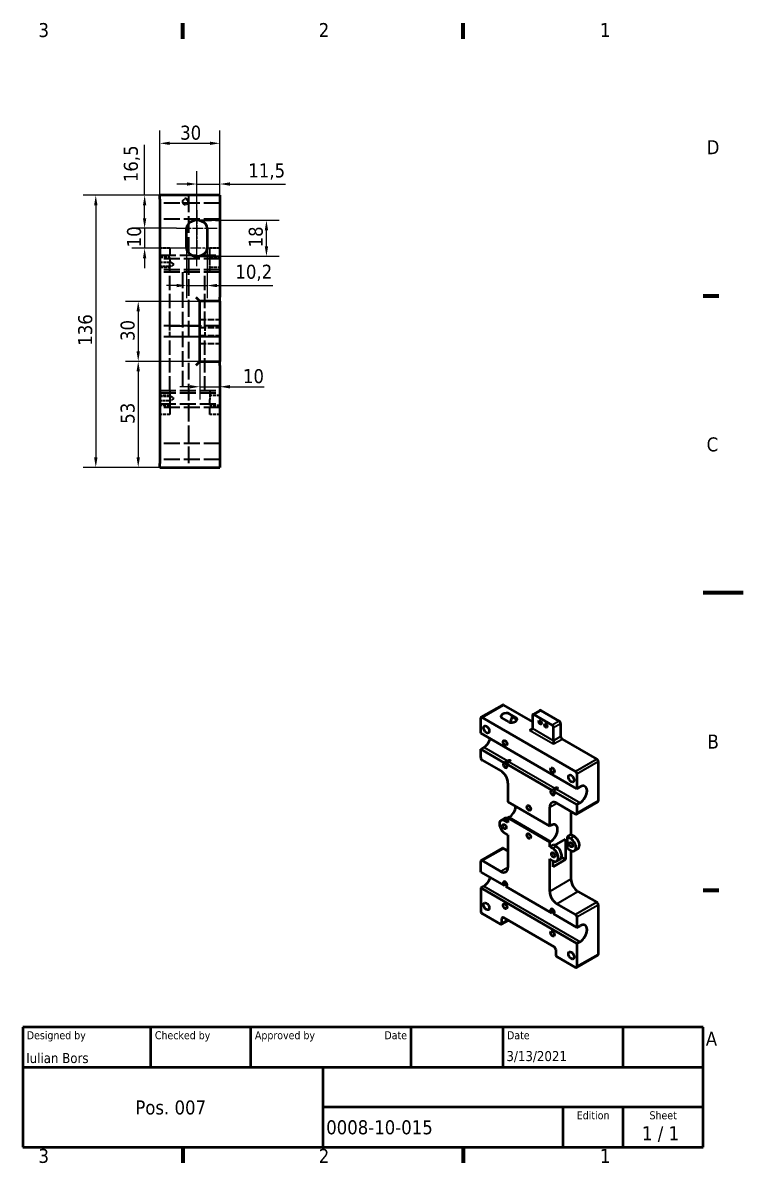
# Model space of a CAD drawing. Header units: millimetres. Extents: x 0 to 840, y 0 to 594.
# Drawn here: x 480 to 840, y 12 to 582 of the extents above; entities that cross this region are included whole.
import ezdxf
from ezdxf.enums import TextEntityAlignment as Align

# ---------------------------------------------------------------- set-up
doc = ezdxf.new("R2010")
doc.units = ezdxf.units.MM
doc.header["$LTSCALE"] = 2
doc.linetypes.add('CHAIN', pattern=[0.3543, 0.2362, -0.0295, 0.0591, -0.0295])
doc.linetypes.add('DASHED', pattern=[0.2068, 0.1655, -0.0413])
for name, color, linetype, lineweight in [('Border (ISO)', 7, 'Continuous', 70), ('Center Mark (ISO)', 7, 'Continuous', 25), ('Centerline (ISO)', 7, 'Continuous', 25), ('Dimension (ISO)', 7, 'Continuous', 25), ('Hidden (ISO)', 7, 'DASHED', 35), ('Title (ISO)', 7, 'Continuous', 50), ('Visible (ISO)', 7, 'Continuous', 50), ('Visible Narrow (ISO)', 7, 'Continuous', 35)]:
    doc.layers.add(name, color=color, linetype=linetype, lineweight=lineweight)
doc.styles.add('Note Text (ISO)', font='tahoma.ttf')
doc.styles.add('Text Style39', font='tahoma.ttf')
doc.styles.add('Text Style41', font='tahoma.ttf')
doc.dimstyles.new('Default - Method 1b (ISO)', dxfattribs={"dimscale": 2, "dimtxt": 3.5, "dimasz": 2.5, "dimexe": 3.175, "dimexo": 0, "dimgap": 0.762, "dimtad": 1, "dimtoh": 1, "dimrnd": 1e-08, "dimtxsty": 'Note Text (ISO)', "dimcen": 0.09, "dimdle": 10, "dimclrd": 256, "dimclre": 256, "dimclrt": 256, "dimazin": 2, "dimtfac": 1, "dimtmove": 0, "dimatfit": 3, "dimfxl": 0, "dimtolj": 1, "dimlwd": -1, "dimlwe": -1, "dimarcsym": 0})

# ---------------------------------------------------------------- blocks, each defined once
blk = doc.blocks.new('Borders Default Border')
at = {"layer": 'Border (ISO)'}
for p, q in [((280, 287), (280, 290.9)), ((350, 287), (350, 290.9)), ((410, 222.75), (413.9, 222.75)), ((410, 74.25), (413.9, 74.25)), ((280, 10), (280, 6.1)), ((350, 10), (350, 6.1))]:
    blk.add_line(p, q, dxfattribs=at)
at = {"layer": 'Border (ISO)', "flags": 128}
blk.add_lwpolyline([(420, 148.5), (410, 148.5)], dxfattribs=at)
at = {"layer": 'Border (ISO)', "char_height": 3.5, "attachment_point": 7, "style": 'Note Text (ISO)'}
for s, insert in [('3', (243.91, 287.33)), ('2', (313.94, 287.4)), ('1', (384.21, 287.4)), ('D', (410.87, 258.13)), ('C', (410.86, 183.81)), ('B', (411.08, 109.63)), ('A', (410.66, 35.38)), ('3', (243.91, 6.03)), ('2', (313.94, 6.1)), ('1', (384.21, 6.1))]:
    blk.add_mtext(s, dxfattribs=dict(at, insert=insert))
blk = doc.blocks.new('*D6')
at = {"layer": 'Defpoints', "color": 0}
for p in [(548.47, 495.74), (516.47, 359.74), (548.47, 359.74)]:
    blk.add_point(p, dxfattribs=at)
at = {"layer": 'Dimension (ISO)'}
for p, q in [((548.47, 495.74), (510.12, 495.74)), ((516.47, 490.74), (516.47, 364.74)), ((548.47, 359.74), (510.12, 359.74))]:
    blk.add_line(p, q, dxfattribs=at)
for points in [[(515.64, 490.74), (517.31, 490.74), (516.47, 495.74)], [(515.64, 364.74), (517.31, 364.74), (516.47, 359.74)]]:
    blk.add_solid(points, dxfattribs=at)
at = {"layer": 'Dimension (ISO)', "insert": (507.66, 420.55), "char_height": 7, "attachment_point": 1, "rotation": 90, "style": 'Note Text (ISO)'}
blk.add_mtext('\\A1;136', dxfattribs=at)
blk = doc.blocks.new('*D40')
at = {"layer": 'Defpoints', "color": 0}
for p in [(578.47, 521.72), (548.47, 493.74), (578.47, 493.74)]:
    blk.add_point(p, dxfattribs=at)
at = {"layer": 'Dimension (ISO)'}
for p, q in [((548.47, 493.74), (548.47, 528.07)), ((578.47, 493.74), (578.47, 528.07)), ((553.47, 521.72), (573.47, 521.72))]:
    blk.add_line(p, q, dxfattribs=at)
for points in [[(553.47, 522.55), (553.47, 520.88), (548.47, 521.72)], [(573.47, 522.55), (573.47, 520.88), (578.47, 521.72)]]:
    blk.add_solid(points, dxfattribs=at)
at = {"layer": 'Dimension (ISO)', "insert": (558.64, 530.53), "char_height": 7, "attachment_point": 1, "style": 'Note Text (ISO)'}
blk.add_mtext('\\A1;30', dxfattribs=at)
blk = doc.blocks.new('*D41')
at = {"layer": 'Defpoints', "color": 0}
for p in [(548.47, 495.74), (540.88, 479.24), (556.87, 479.24)]:
    blk.add_point(p, dxfattribs=at)
at = {"layer": 'Dimension (ISO)'}
for p, q in [((540.88, 495.74), (540.88, 520.91)), ((548.47, 495.74), (534.53, 495.74)), ((540.88, 484.24), (540.88, 490.74)), ((556.87, 479.24), (534.53, 479.24))]:
    blk.add_line(p, q, dxfattribs=at)
for points in [[(540.04, 490.74), (541.71, 490.74), (540.88, 495.74)], [(540.04, 484.24), (541.71, 484.24), (540.88, 479.24)]]:
    blk.add_solid(points, dxfattribs=at)
at = {"layer": 'Dimension (ISO)', "insert": (530.48, 502.27), "char_height": 7, "attachment_point": 1, "rotation": 90, "style": 'Note Text (ISO)'}
blk.add_mtext('\\A1;16,5', dxfattribs=at)
blk = doc.blocks.new('*D42')
at = {"layer": 'Defpoints', "color": 0}
for p in [(556.87, 479.24), (540.88, 469.24), (556.87, 469.24)]:
    blk.add_point(p, dxfattribs=at)
at = {"layer": 'Dimension (ISO)'}
for p, q in [((540.88, 484.24), (540.88, 489.24)), ((556.87, 479.24), (534.53, 479.24)), ((540.88, 479.24), (540.88, 469.24)), ((556.87, 469.24), (534.53, 469.24)), ((540.88, 464.24), (540.88, 459.24))]:
    blk.add_line(p, q, dxfattribs=at)
for points in [[(540.04, 484.24), (541.71, 484.24), (540.88, 479.24)], [(540.04, 464.24), (541.71, 464.24), (540.88, 469.24)]]:
    blk.add_solid(points, dxfattribs=at)
at = {"layer": 'Dimension (ISO)', "insert": (532.07, 469.71), "char_height": 7, "attachment_point": 1, "rotation": 90, "style": 'Note Text (ISO)'}
blk.add_mtext('\\A1;10', dxfattribs=at)
blk = doc.blocks.new('*D43')
at = {"layer": 'Defpoints', "color": 0}
for p in [(578.47, 501.36), (578.47, 493.74), (566.98, 475.24)]:
    blk.add_point(p, dxfattribs=at)
at = {"layer": 'Dimension (ISO)'}
for p, q in [((566.98, 475.24), (566.98, 507.71)), ((578.47, 493.74), (578.47, 507.71)), ((561.98, 501.36), (556.98, 501.36)), ((566.98, 501.36), (578.47, 501.36)), ((583.47, 501.36), (611.32, 501.36))]:
    blk.add_line(p, q, dxfattribs=at)
for points in [[(561.98, 502.19), (561.98, 500.52), (566.98, 501.36)], [(583.47, 502.19), (583.47, 500.52), (578.47, 501.36)]]:
    blk.add_solid(points, dxfattribs=at)
at = {"layer": 'Dimension (ISO)', "insert": (592.68, 511.64), "char_height": 7, "attachment_point": 1, "style": 'Note Text (ISO)'}
blk.add_mtext('\\A1;11,5', dxfattribs=at)
blk = doc.blocks.new('*D44')
at = {"layer": 'Defpoints', "color": 0}
for p in [(566.98, 483.24), (601.75, 483.24), (566.98, 465.24)]:
    blk.add_point(p, dxfattribs=at)
at = {"layer": 'Dimension (ISO)'}
for p, q in [((566.98, 483.24), (608.1, 483.24)), ((601.75, 470.24), (601.75, 478.24)), ((566.98, 465.24), (608.1, 465.24))]:
    blk.add_line(p, q, dxfattribs=at)
for points in [[(600.91, 478.24), (602.58, 478.24), (601.75, 483.24)], [(600.91, 470.24), (602.58, 470.24), (601.75, 465.24)]]:
    blk.add_solid(points, dxfattribs=at)
at = {"layer": 'Dimension (ISO)', "insert": (592.9, 469.69), "char_height": 7, "attachment_point": 1, "rotation": 90, "style": 'Note Text (ISO)'}
blk.add_mtext('\\A1;18', dxfattribs=at)
blk = doc.blocks.new('*D45')
at = {"layer": 'Defpoints', "color": 0}
for p in [(561.87, 469.24), (572.09, 469.24), (572.09, 450.63)]:
    blk.add_point(p, dxfattribs=at)
at = {"layer": 'Dimension (ISO)'}
for p, q in [((561.87, 469.24), (561.87, 444.28)), ((572.09, 469.24), (572.09, 444.28)), ((556.87, 450.63), (551.87, 450.63)), ((561.87, 450.63), (572.09, 450.63)), ((577.09, 450.63), (604.96, 450.63))]:
    blk.add_line(p, q, dxfattribs=at)
for points in [[(556.87, 451.47), (556.87, 449.8), (561.87, 450.63)], [(577.09, 451.47), (577.09, 449.8), (572.09, 450.63)]]:
    blk.add_solid(points, dxfattribs=at)
at = {"layer": 'Dimension (ISO)', "insert": (586.24, 461.04), "char_height": 7, "attachment_point": 1, "style": 'Note Text (ISO)'}
blk.add_mtext('\\A1;10,2', dxfattribs=at)
blk = doc.blocks.new('*D46')
at = {"layer": 'Defpoints', "color": 0}
for p in [(568.47, 412.74), (537.67, 359.74), (548.47, 359.74)]:
    blk.add_point(p, dxfattribs=at)
at = {"layer": 'Dimension (ISO)'}
for p, q in [((568.47, 412.74), (531.32, 412.74)), ((537.67, 407.74), (537.67, 364.74)), ((548.47, 359.74), (531.32, 359.74))]:
    blk.add_line(p, q, dxfattribs=at)
for points in [[(536.84, 407.74), (538.51, 407.74), (537.67, 412.74)], [(536.84, 364.74), (538.51, 364.74), (537.67, 359.74)]]:
    blk.add_solid(points, dxfattribs=at)
at = {"layer": 'Dimension (ISO)', "insert": (528.86, 381.55), "char_height": 7, "attachment_point": 1, "rotation": 90, "style": 'Note Text (ISO)'}
blk.add_mtext('\\A1;53', dxfattribs=at)
blk = doc.blocks.new('*D47')
at = {"layer": 'Defpoints', "color": 0}
for p in [(568.47, 442.74), (537.67, 412.74), (568.47, 412.74)]:
    blk.add_point(p, dxfattribs=at)
at = {"layer": 'Dimension (ISO)'}
for p, q in [((568.47, 442.74), (531.32, 442.74)), ((537.67, 437.74), (537.67, 417.74)), ((568.47, 412.74), (531.32, 412.74))]:
    blk.add_line(p, q, dxfattribs=at)
for points in [[(536.84, 437.74), (538.51, 437.74), (537.67, 442.74)], [(536.84, 417.74), (538.51, 417.74), (537.67, 412.74)]]:
    blk.add_solid(points, dxfattribs=at)
at = {"layer": 'Dimension (ISO)', "insert": (528.86, 422.91), "char_height": 7, "attachment_point": 1, "rotation": 90, "style": 'Note Text (ISO)'}
blk.add_mtext('\\A1;30', dxfattribs=at)
blk = doc.blocks.new('*D48')
at = {"layer": 'Defpoints', "color": 0}
for p in [(568.47, 414.74), (578.47, 414.74), (578.47, 400.05)]:
    blk.add_point(p, dxfattribs=at)
at = {"layer": 'Dimension (ISO)'}
for p, q in [((568.47, 414.74), (568.47, 393.7)), ((578.47, 414.74), (578.47, 393.7)), ((563.47, 400.05), (558.47, 400.05)), ((568.47, 400.05), (578.47, 400.05)), ((583.47, 400.05), (600.58, 400.05))]:
    blk.add_line(p, q, dxfattribs=at)
for points in [[(563.47, 400.89), (563.47, 399.22), (568.47, 400.05)], [(583.47, 400.89), (583.47, 399.22), (578.47, 400.05)]]:
    blk.add_solid(points, dxfattribs=at)
at = {"layer": 'Dimension (ISO)', "insert": (590, 408.87), "char_height": 7, "attachment_point": 1, "style": 'Note Text (ISO)'}
blk.add_mtext('\\A1;10', dxfattribs=at)
blk = doc.blocks.new('Title Blocks I.A.B')
at = {"layer": 'Title (ISO)'}
for p, q in [((270.07, 130), (100.07, 130)), ((100.07, 130), (100.07, 100)), ((132.07, 120), (132.07, 130)), ((157.07, 120), (157.07, 130)), ((197.07, 120), (197.07, 130)), ((220.07, 120), (220.07, 130)), ((250.07, 120), (250.07, 130)), ((270.07, 100), (270.07, 130)), ((100.07, 120), (270.07, 120)), ((175.07, 120), (175.07, 100)), ((270.07, 110), (175.07, 110)), ((235.07, 100), (235.07, 110)), ((250.07, 100), (250.07, 110)), ((100.07, 100), (270.07, 100))]:
    blk.add_line(p, q, dxfattribs=at)
at = {"layer": 'Title (ISO)', "style": 'Text Style41'}
for s, p in [('Designed by', (101.07, 129)), ('Checked by', (133.07, 129)), ('Approved by', (158.07, 129)), ('Date', (221.07, 129))]:
    blk.add_text(s, height=2, dxfattribs=at).set_placement(p, align=Align.TOP_LEFT)
blk.add_text('Date', height=2, dxfattribs=at).set_placement((196.07, 129), align=Align.TOP_RIGHT)
for s, p in [('Edition', (242.57, 109)), ('Sheet', (260.07, 109))]:
    blk.add_text(s, height=2, dxfattribs=at).set_placement(p, align=Align.TOP_CENTER)
at = {"layer": 'Title (ISO)', "style": 'Note Text (ISO)'}
blk.add_text('1 / 1 ', height=3.5, dxfattribs=at).set_placement((260.07, 103.5), align=Align.MIDDLE_CENTER)
at = {"layer": 'Title (ISO)'}
for tag, p, height, style in [('AUTHOR_001', (100.92, 121.05), 2.5, 'Text Style39'), ('CREATION_DATE_001', (220.91, 121.54), 2.5, 'Text Style39'), ('COMPANY_001', (128.19, 108.21), 3.5, 'Note Text (ISO)'), ('PART_NUMBER_001', (175.88, 103.25), 3.5, 'Note Text (ISO)')]:
    blk.add_attdef(tag, p, '', height=height, dxfattribs=dict(at, style=style))
at = {"layer": 'Title (ISO)', "style": 'Text Style39'}
for tag, p in [('CHECKED_BY', (133.07, 121)), ('ENG_APPROVED_BY', (158.07, 121))]:
    blk.add_attdef(tag, text='', height=2.5, dxfattribs=at).set_placement(p, align=Align.BOTTOM_LEFT)
blk.add_attdef('ENG_APPROVAL_DATE', text='', height=2.5, dxfattribs=at).set_placement((196.07, 121), align=Align.BOTTOM_RIGHT)
at = {"layer": 'Title (ISO)', "style": 'Note Text (ISO)'}
for tag, p in [('TITLE', (222.57, 115)), ('REVISION_NUMBER', (242.57, 103.5))]:
    blk.add_attdef(tag, text='', height=3.5, dxfattribs=at).set_placement(p, align=Align.MIDDLE_CENTER)

msp = doc.modelspace()

# ---------------------------------------------------------------- linework, layer by layer
at = {"layer": 'Center Mark (ISO)', "linetype": 'CHAIN', "ltscale": 10.556371}
for p, q in [((566.9813, 488.2442), (566.9813, 469.2442)), ((566.9813, 460.2442), (566.9813, 479.2442))]:
    msp.add_line(p, q, dxfattribs=at)
at = {"layer": 'Center Mark (ISO)', "linetype": 'CHAIN', "ltscale": 11.2318}
for p, q in [((556.8734, 479.2442), (577.0891, 479.2442)), ((577.0891, 469.2442), (556.8734, 469.2442))]:
    msp.add_line(p, q, dxfattribs=at)
at = {"layer": 'Centerline (ISO)', "linetype": 'CHAIN', "ltscale": 11.111974}
msp.add_line((566.9813, 464.2442), (566.9813, 484.2442), dxfattribs=at)
at = {"layer": 'Hidden (ISO)', "ltscale": 24.17795}
for p, q in [((578.4739, 491.7442), (548.4739, 491.7442)), ((578.4739, 483.7442), (548.4739, 483.7442)), ((548.4739, 465.7442), (578.4739, 465.7442)), ((578.4739, 463.9942), (548.4739, 463.9942)), ((578.4739, 458.4942), (548.4739, 458.4942)), ((578.4739, 457.2442), (548.4739, 457.2442)), ((578.4739, 430.4942), (548.4739, 430.4942)), ((578.4739, 424.9942), (548.4739, 424.9942)), ((548.4739, 398.2442), (578.4739, 398.2442)), ((548.4739, 396.9942), (578.4739, 396.9942)), ((548.4739, 391.4942), (578.4739, 391.4942)), ((578.4739, 389.7442), (548.4739, 389.7442)), ((578.4739, 371.7442), (548.4739, 371.7442)), ((578.4739, 363.7442), (548.4739, 363.7442))]:
    msp.add_line(p, q, dxfattribs=at)
at = {"layer": 'Hidden (ISO)', "ltscale": 25.293856}
msp.add_line((562.7239, 495.7442), (562.7239, 359.7442), dxfattribs=at)
at = {"layer": 'Hidden (ISO)', "ltscale": 22.3409}
for p, q in [((566.9813, 483.2442), (578.4739, 483.2442)), ((566.9813, 465.2442), (578.4739, 465.2442))]:
    msp.add_line(p, q, dxfattribs=at)
at = {"layer": 'Hidden (ISO)', "ltscale": 4.759339}
for p, q in [((553.4739, 469.2442), (548.4739, 469.2442)), ((578.4739, 469.2442), (573.4739, 469.2442)), ((548.4739, 464.7442), (553.4739, 464.7442)), ((573.4739, 464.7442), (578.4739, 464.7442)), ((548.4739, 459.7442), (553.4739, 459.7442)), ((573.4739, 459.7442), (578.4739, 459.7442)), ((553.4739, 395.7442), (548.4739, 395.7442)), ((578.4739, 395.7442), (573.4739, 395.7442)), ((553.4739, 390.7442), (548.4739, 390.7442)), ((578.4739, 390.7442), (573.4739, 390.7442)), ((553.4739, 386.2442), (548.4739, 386.2442)), ((578.4739, 386.2442), (573.4739, 386.2442))]:
    msp.add_line(p, q, dxfattribs=at)
at = {"layer": 'Hidden (ISO)', "ltscale": 11.214064}
for p, q in [((553.4739, 469.2442), (553.4739, 461.7442)), ((573.4739, 461.7442), (573.4739, 469.2442)), ((553.4739, 393.7442), (553.4739, 386.2442)), ((573.4739, 386.2442), (573.4739, 393.7442))]:
    msp.add_line(p, q, dxfattribs=at)
at = {"layer": 'Hidden (ISO)', "ltscale": 4.283395}
for p, q in [((548.4739, 462.3899), (552.9739, 462.3899)), ((553.4739, 457.2442), (553.4739, 461.7442)), ((573.4739, 457.2442), (573.4739, 461.7442)), ((552.9739, 460.0986), (548.4739, 460.0986)), ((548.4739, 395.3899), (552.9739, 395.3899)), ((553.4739, 398.2442), (553.4739, 393.7442)), ((573.4739, 398.2442), (573.4739, 393.7442)), ((552.9739, 393.0986), (548.4739, 393.0986))]:
    msp.add_line(p, q, dxfattribs=at)
at = {"layer": 'Hidden (ISO)', "ltscale": 21.567848}
for p, q in [((553.4739, 430.4828), (553.4739, 457.2442)), ((570.9739, 430.4828), (570.9739, 457.2442)), ((553.4739, 398.2442), (553.4739, 425.0056)), ((570.9739, 398.2442), (570.9739, 425.0056))]:
    msp.add_line(p, q, dxfattribs=at)
at = {"layer": 'Hidden (ISO)', "ltscale": 23.774984}
msp.add_line((559.7239, 457.2442), (559.7239, 398.2442), dxfattribs=at)
at = {"layer": 'Hidden (ISO)', "ltscale": 9.518778}
for p, q in [((568.4739, 433.7442), (578.4739, 433.7442)), ((568.4739, 429.7442), (578.4739, 429.7442)), ((568.4739, 425.7442), (578.4739, 425.7442)), ((568.4739, 421.7442), (578.4739, 421.7442))]:
    msp.add_line(p, q, dxfattribs=at)
at = {"layer": 'Hidden (ISO)', "ltscale": 21.155706}
for p, q in [((553.4739, 430.4828), (570.9739, 430.4828)), ((570.9739, 425.0056), (553.4739, 425.0056))]:
    msp.add_line(p, q, dxfattribs=at)
at = {"layer": 'Hidden (ISO)', "ltscale": 7.747018}
for p, q in [((553.4739, 425.0056), (553.4739, 430.4828)), ((570.9739, 430.4828), (570.9739, 425.0056))]:
    msp.add_line(p, q, dxfattribs=at)
at = {"layer": 'Hidden (ISO)', "ltscale": 7.353401}
msp.add_circle((561.1864, 492.6167), 1.2295, dxfattribs=at)
at = {"layer": 'Hidden (ISO)', "ltscale": 6.728398}
msp.add_arc((561.1864, 492.6167), 1.5, 190, 100, dxfattribs=at)
at = {"layer": 'Hidden (ISO)', "ltscale": 5.160281}
for points, knots in [([(552.9739, 462.3899), (553.3251, 462.3899), (553.7051, 462.348), (554.2316, 462.198), (554.3995, 462.1339), (554.707, 461.9696), (554.8473, 461.8708), (555.0198, 461.6748), (555.0739, 461.596), (555.148, 461.4248), (555.1676, 461.3321), (555.1676, 461.1563), (555.148, 461.0637), (555.0739, 460.8924), (555.0198, 460.8136), (554.8473, 460.6177), (554.707, 460.5189), (554.3995, 460.3545), (554.2316, 460.2904), (553.7051, 460.1404), (553.3251, 460.0986), (552.9739, 460.0986)], [0, 0, 0, 0, 0.105371037, 0.105371037, 0.158056556, 0.158056556, 0.210742074, 0.210742074, 0.237109351, 0.237109351, 0.263476628, 0.263476628, 0.289843905, 0.289843905, 0.316211183, 0.316211183, 0.368896701, 0.368896701, 0.42158222, 0.42158222, 0.526953257, 0.526953257, 0.526953257, 0.526953257]), ([(552.9739, 395.3899), (553.3251, 395.3899), (553.7051, 395.348), (554.2316, 395.198), (554.3995, 395.1339), (554.707, 394.9696), (554.8473, 394.8708), (555.0198, 394.6748), (555.0739, 394.596), (555.148, 394.4248), (555.1676, 394.3321), (555.1676, 394.1563), (555.148, 394.0637), (555.0739, 393.8924), (555.0198, 393.8136), (554.8473, 393.6177), (554.707, 393.5189), (554.3995, 393.3545), (554.2316, 393.2904), (553.7051, 393.1404), (553.3251, 393.0986), (552.9739, 393.0986)], [-0.526953257, -0.526953257, -0.526953257, -0.526953257, -0.42158222, -0.42158222, -0.368896701, -0.368896701, -0.316211183, -0.316211183, -0.289843905, -0.289843905, -0.263476628, -0.263476628, -0.237109351, -0.237109351, -0.210742074, -0.210742074, -0.158056556, -0.158056556, -0.105371037, -0.105371037, 0, 0, 0, 0])]:
    msp.add_open_spline(points, degree=3, knots=knots, dxfattribs=at)
at = {"layer": 'Visible (ISO)'}
for p, q in [((578.4739, 495.7442), (548.4739, 495.7442)), ((548.4739, 493.7442), (548.4739, 495.7442)), ((548.4739, 493.7442), (548.4739, 361.7442)), ((578.4739, 495.7442), (578.4739, 493.7442)), ((578.4739, 493.7442), (578.4739, 444.7442)), ((561.8734, 469.2442), (561.8734, 479.2442)), ((572.0891, 479.2442), (572.0891, 469.2442)), ((566.4739, 444.7442), (568.4739, 442.7442)), ((578.4739, 442.7442), (578.4739, 444.7442)), ((568.4739, 440.7442), (568.4739, 442.7442)), ((578.4739, 442.7442), (568.4739, 442.7442)), ((568.4739, 414.7442), (568.4739, 440.7442)), ((578.4739, 442.7442), (578.4739, 440.7442)), ((578.4739, 440.7442), (578.4739, 414.7442)), ((568.4739, 412.7442), (566.4739, 410.7442)), ((568.4739, 412.7442), (568.4739, 414.7442)), ((568.4739, 412.7442), (578.4739, 412.7442)), ((578.4739, 414.7442), (578.4739, 412.7442)), ((578.4739, 410.7442), (578.4739, 412.7442)), ((578.4739, 410.7442), (578.4739, 361.7442)), ((548.4739, 359.7442), (548.4739, 361.7442)), ((548.4739, 359.7442), (578.4739, 359.7442)), ((578.4739, 361.7442), (578.4739, 359.7442)), ((709.0403, 234.8613), (719.6469, 240.985)), ((720.1469, 240.9355), (734.6426, 232.5664)), ((708.8332, 226.953), (708.8332, 234.4035)), ((709.5403, 234.8117), (756.2093, 207.8674)), ((722.9398, 232.5459), (719.4042, 234.5871)), ((723.016, 236.6724), (726.5516, 234.6311)), ((727.0086, 233.6915), (725.2734, 234.6933)), ((734.6426, 235.8324), (734.6426, 229.3004)), ((738.3852, 238.3314), (734.8497, 236.2901)), ((744.5421, 230.9334), (735.3497, 236.2406)), ((738.8852, 238.2819), (748.0776, 232.9746)), ((745.2492, 223.1767), (745.2492, 229.7086)), ((748.7847, 231.7499), (748.7847, 225.2179)), ((708.8332, 226.953), (756.9164, 199.1921)), ((745.2492, 223.1767), (745.2492, 221.5437)), ((749.4918, 223.9932), (766.8159, 213.9911)), ((708.8332, 218.9921), (710.4242, 219.9107)), ((708.8332, 214.7055), (708.8332, 218.9921)), ((720.6257, 212.1837), (708.8332, 218.9921)), ((709.5403, 213.4808), (718.9094, 208.0715)), ((720.6257, 212.1837), (722.2167, 213.1022)), ((723.0268, 212.6345), (721.4358, 211.716)), ((744.3138, 198.5074), (721.4358, 211.716)), ((767.523, 212.7663), (767.523, 193.0684)), ((756.9164, 206.6426), (756.9164, 199.1921)), ((722.445, 201.9478), (722.445, 192.558)), ((756.9164, 199.1921), (758.5074, 200.1106)), ((744.3138, 198.5074), (745.9048, 199.4259)), ((746.7149, 198.9582), (745.1239, 198.0397)), ((756.9164, 191.2312), (745.1239, 198.0397)), ((722.445, 192.558), (743.3046, 180.5147)), ((743.3046, 180.5147), (743.3046, 189.9044)), ((746.8402, 191.9457), (756.2093, 186.5364)), ((756.7093, 186.4869), (767.3159, 192.6106)), ((758.5074, 192.1498), (756.9164, 191.2312)), ((756.9164, 191.2312), (756.9164, 186.9446)), ((720.7467, 184.3747), (718.979, 183.3541)), ((722.445, 182.2498), (720.854, 183.1683)), ((722.9753, 184.9034), (722.445, 184.5972)), ((722.445, 184.5972), (722.445, 182.2498)), ((743.3046, 172.5539), (722.445, 184.5972)), ((753.9112, 187.8632), (753.9112, 176.3302)), ((722.445, 176.126), (720.854, 177.0446)), ((743.835, 180.8209), (743.3046, 180.5147)), ((722.445, 176.126), (722.445, 159.8982)), ((743.3046, 172.5539), (743.835, 172.8601)), ((743.3046, 170.2064), (743.3046, 172.5539)), ((743.3046, 170.2064), (745.0724, 171.2271)), ((745.0724, 171.2271), (746.6634, 170.3085)), ((745.7795, 170.8188), (751.2596, 173.9827)), ((751.2596, 173.9827), (751.2596, 163.7765)), ((752.1435, 175.3096), (753.9112, 176.3302)), ((752.1435, 169.1858), (752.1435, 175.3096)), ((752.1435, 175.3096), (753.7344, 174.391)), ((753.9112, 176.3302), (755.5022, 175.4116)), ((709.0403, 163.3158), (719.6469, 169.4395)), ((720.1469, 169.39), (722.445, 168.0631)), ((743.3046, 170.2064), (744.8956, 169.2879)), ((752.1435, 169.1858), (753.7344, 168.2673)), ((753.9112, 168.172), (753.9112, 153.9786)), ((757.3772, 169.1022), (755.6094, 168.0815)), ((708.8332, 157.5508), (708.8332, 162.858)), ((718.9094, 157.8569), (709.5403, 163.2662)), ((743.3046, 147.8549), (743.3046, 164.0827)), ((743.3046, 164.0827), (744.8956, 163.1642)), ((751.2596, 163.7765), (745.0724, 160.2044)), ((745.0724, 160.2044), (745.0724, 163.0689)), ((748.5384, 163.9991), (746.7706, 162.9784)), ((751.2596, 163.7765), (749.219, 164.9547)), ((708.8332, 157.5508), (720.6257, 150.7423)), ((708.8332, 149.5899), (710.4242, 150.5085)), ((708.8332, 149.5899), (708.8332, 138.0569)), ((756.9164, 121.829), (708.8332, 149.5899)), ((721.9146, 151.4865), (720.6257, 150.7423)), ((721.4358, 150.2746), (721.9146, 150.5511)), ((721.4358, 150.2746), (744.3138, 137.066)), ((757.4468, 147.8549), (766.8159, 142.4456)), ((709.5403, 136.8322), (718.7327, 131.5249)), ((745.6027, 137.8102), (744.3138, 137.066)), ((745.1239, 136.5983), (745.6027, 136.8748)), ((756.2093, 136.3218), (746.8402, 141.7311)), ((767.523, 141.2208), (767.523, 116.4197)), ((722.5611, 133.3971), (719.2327, 131.4754)), ((719.4398, 131.9332), (719.4398, 134.3827)), ((745.6027, 120.094), (720.1469, 134.7909)), ((745.1239, 136.5983), (756.9164, 129.7899)), ((756.9164, 135.0971), (756.9164, 129.7899)), ((756.9164, 129.7899), (758.5074, 130.7084)), ((758.5074, 122.7476), (756.9164, 121.829)), ((756.9164, 121.829), (756.9164, 110.296)), ((746.3098, 118.8692), (746.3098, 116.4197)), ((747.0169, 115.195), (756.2093, 109.8878)), ((767.3159, 115.962), (756.7093, 109.8382))]:
    msp.add_line(p, q, dxfattribs=at)
for centre, major_axis, ratio, start_param, end_param in [((566.9813, 479.2442), (-5.1078, 0), 0.78311085, 3.14159265, 6.28318531), ((566.9813, 469.2442), (5.1078, 0), 0.78311085, 3.14159265, 6.28318531), ((720.1469, 240.119), (-0.5, 0.866), 0.57735027, 5.49778714, 6.28318531), ((709.5403, 233.9952), (-0.5, 0.866), 0.57735027, 5.49778714, 7.06858347), ((721.2101, 235.6297), (-2.2803, -0.4546), 0.54546504, 3.69763403, 6.83922668), ((724.7457, 233.5885), (2.2803, 0.4546), 0.54546504, 3.69763403, 6.83922668), ((725.2734, 232.0674), (0.5458, -2.7376), 0.47657777, 2.74540434, 4.54145514), ((735.3497, 235.4241), (-0.5, 0.866), 0.57735027, 5.49778714, 7.06858347), ((738.8852, 237.4654), (-0.5, 0.866), 0.57735027, 5.49778714, 6.28318531), ((733.2283, 229.3004), (-1.4142, 0), 0.57735027, 1.57079633, 3.14159265), ((744.5421, 230.1169), (0.5, -0.866), 0.57735027, 0.78539816, 2.35619449), ((748.0776, 232.1581), (-0.5, 0.866), 0.57735027, 3.92699082, 5.49778714), ((710.4242, 223.8911), (2.4375, 4.2219), 0.57735027, 3.92699082, 5.10299602), ((749.4918, 224.8097), (-0.5, 0.866), 0.57735027, 0.78539816, 2.35619449), ((709.5403, 214.2973), (-0.5, 0.866), 0.57735027, 0.78539816, 2.35619449), ((721.0308, 210.9292), (0.6875, -1.1908), 0.57735027, 2.78589416, 8.20968013), ((766.8159, 213.1746), (-0.5, 0.866), 0.57735027, 3.92699082, 5.49778714), ((718.9094, 203.989), (-2.5, 4.3301), 0.57735027, 3.92699082, 5.49778714), ((756.2093, 207.0509), (0.5, -0.866), 0.57735027, 0.78539816, 2.35619449), ((758.5074, 196.1302), (2.4375, 4.2219), 0.57735027, 3.92699082, 7.06858347), ((744.7188, 197.2529), (0.6875, -1.1908), 0.57735027, 2.78589416, 8.20968013), ((722.9753, 188.8838), (-2.4375, -4.2219), 0.57735027, 0.78539816, 2.21220049), ((746.8402, 187.8632), (-2.5, 4.3301), 0.57735027, 5.49778714, 7.06858347), ((766.8159, 193.4766), (0.5, -0.866), 0.57735027, 0, 0.78539816), ((720.854, 180.1065), (-1.875, 3.2476), 0.57735027, 5.49778714, 8.6393798), ((722.6217, 181.1271), (-1.875, 3.2476), 0.57735027, 5.56450329, 6.28318531), ((756.2093, 187.3529), (0.5, -0.866), 0.57735027, 5.49778714, 7.06858347), ((743.835, 176.8405), (2.4375, 4.2219), 0.57735027, 3.92699082, 7.06858347), ((753.7344, 171.3291), (1.875, -3.2476), 0.57735027, 5.49778714, 8.6393798), ((755.5022, 172.3498), (1.875, -3.2476), 0.57735027, 0, 2.35619449), ((720.1469, 168.5735), (-0.5, 0.866), 0.57735027, 5.49778714, 6.28318531), ((744.8956, 166.226), (1.875, -3.2476), 0.57735027, 5.49778714, 8.6393798), ((746.6634, 167.2466), (1.875, -3.2476), 0.57735027, 0, 2.35619449), ((709.5403, 162.4497), (-0.5, 0.866), 0.57735027, 5.49778714, 7.06858347), ((718.9094, 161.9394), (2.5, -4.3301), 0.57735027, 5.49778714, 7.06858347), ((710.4242, 154.4889), (2.4375, 4.2219), 0.57735027, 3.92699082, 5.10299602), ((757.4468, 151.9373), (-2.5, 4.3301), 0.57735027, 0.78539816, 2.35619449), ((721.0308, 151.5291), (-0.6875, 1.1908), 0.57735027, 2.78589416, 8.20968013), ((746.8402, 145.8136), (2.5, -4.3301), 0.57735027, 3.92699082, 5.49778714), ((709.5403, 137.6486), (-0.5, 0.866), 0.57735027, 0.78539816, 2.35619449), ((744.7188, 137.8528), (-0.6875, 1.1908), 0.57735027, 2.78589416, 8.20968013), ((766.8159, 141.6291), (-0.5, 0.866), 0.57735027, 3.92699082, 5.49778714), ((718.7327, 132.3414), (0.5, -0.866), 0.57735027, 5.49778714, 7.06858347), ((720.1469, 133.9744), (-0.5, 0.866), 0.57735027, 5.49778714, 7.06858347), ((756.2093, 135.5053), (0.5, -0.866), 0.57735027, 0.78539816, 2.35619449), ((758.5074, 126.728), (2.4375, 4.2219), 0.57735027, 3.92699082, 7.06858347), ((745.6027, 119.2775), (-0.5, 0.866), 0.57735027, 3.92699082, 5.49778714), ((747.0169, 116.0115), (-0.5, 0.866), 0.57735027, 0.78539816, 2.35619449), ((766.8159, 116.828), (0.5, -0.866), 0.57735027, 0, 0.78539816), ((756.2093, 110.7043), (0.5, -0.866), 0.57735027, 5.49778714, 7.06858347)]:
    msp.add_ellipse(centre, major_axis=major_axis, ratio=ratio, start_param=start_param, end_param=end_param, dxfattribs=at)
for centre, major_axis in [((711.6616, 228.7901), (-1, 1.7321)), ((738.5316, 232.3623), (-0.5, 0.866)), ((741.3601, 230.7293), (-0.5, 0.866)), ((721.0308, 222.054), (0.6875, -1.1908)), ((744.7188, 208.3777), (-0.6875, 1.1908)), ((754.088, 204.2952), (-1, 1.7321)), ((732.8748, 189.5982), (0.6875, -1.1908)), ((720.6772, 180.2085), (0.625, -1.0825)), ((732.8748, 175.5137), (0.6875, -1.1908)), ((753.9112, 171.2271), (-0.625, 1.0825)), ((745.0724, 166.124), (-0.625, 1.0825)), ((711.6616, 140.4043), (-1, 1.7321)), ((721.0308, 140.4043), (0.6875, -1.1908)), ((744.7188, 126.728), (-0.6875, 1.1908)), ((754.088, 115.9094), (-1, 1.7321))]:
    msp.add_ellipse(centre, major_axis=major_axis, ratio=0.57735027, dxfattribs=at)
for points, knots in [([(722.2167, 213.1022), (722.3409, 213.1739), (722.49, 213.2516), (722.7292, 213.3524), (722.8112, 213.3833), (722.978, 213.4331), (723.0626, 213.4526), (723.1928, 213.4625), (723.2398, 213.4623), (723.3266, 213.4492), (723.3663, 213.4362), (723.4284, 213.4003), (723.4542, 213.3755), (723.4886, 213.3186), (723.4973, 213.2867), (723.5056, 213.1968), (723.4909, 213.137), (723.4403, 213.0201), (723.4037, 212.963), (723.2705, 212.8009), (723.151, 212.7062), (723.0268, 212.6345)], [0, 0, 0, 0, 0.105371037, 0.105371037, 0.158056556, 0.158056556, 0.210742074, 0.210742074, 0.237109351, 0.237109351, 0.263476628, 0.263476628, 0.289843905, 0.289843905, 0.316211183, 0.316211183, 0.368896701, 0.368896701, 0.42158222, 0.42158222, 0.526953257, 0.526953257, 0.526953257, 0.526953257]), ([(745.9048, 199.4259), (746.029, 199.4976), (746.1781, 199.5752), (746.4173, 199.6761), (746.4993, 199.7069), (746.6661, 199.7568), (746.7507, 199.7763), (746.8809, 199.7861), (746.9279, 199.7859), (747.0147, 199.7729), (747.0544, 199.7599), (747.1165, 199.724), (747.1423, 199.6992), (747.1767, 199.6423), (747.1854, 199.6103), (747.1937, 199.5205), (747.179, 199.4606), (747.1284, 199.3437), (747.0917, 199.2867), (746.9586, 199.1246), (746.8391, 199.0299), (746.7149, 198.9582)], [-0.526953257, -0.526953257, -0.526953257, -0.526953257, -0.42158222, -0.42158222, -0.368896701, -0.368896701, -0.316211183, -0.316211183, -0.289843905, -0.289843905, -0.263476628, -0.263476628, -0.237109351, -0.237109351, -0.210742074, -0.210742074, -0.158056556, -0.158056556, -0.105371037, -0.105371037, 0, 0, 0, 0])]:
    msp.add_open_spline(points, degree=3, knots=knots, dxfattribs=at)
at = {"layer": 'Visible Narrow (ISO)'}
for p, q in [((709.5403, 234.8117), (720.1469, 240.9355)), ((725.2734, 234.6933), (723.016, 236.6724)), ((726.5516, 234.6311), (726.9045, 234.3217)), ((735.3497, 236.2406), (738.8852, 238.2819)), ((734.6426, 229.3004), (733.2283, 228.4839)), ((733.2283, 228.4839), (745.2492, 221.5437)), ((745.2492, 223.1767), (734.6426, 229.3004)), ((748.0776, 232.9746), (744.5421, 230.9334)), ((745.2492, 229.7086), (748.7847, 231.7499)), ((748.7847, 225.2179), (745.2492, 223.1767)), ((745.2492, 221.5437), (749.4918, 223.9932)), ((710.4242, 219.9107), (722.2167, 213.1022)), ((723.0268, 212.6345), (745.9048, 199.4259)), ((766.8159, 213.9911), (756.2093, 207.8674)), ((756.9164, 206.6426), (767.523, 212.7663)), ((746.7149, 198.9582), (758.5074, 192.1498)), ((743.3046, 189.9044), (746.8402, 191.9457)), ((767.523, 193.0684), (756.9164, 186.9446)), ((720.854, 183.1683), (722.445, 184.0869)), ((722.9753, 184.9034), (743.835, 172.8601)), ((755.5022, 175.4116), (753.7344, 174.391)), ((709.5403, 163.2662), (720.1469, 169.39)), ((746.6634, 170.3085), (744.8956, 169.2879)), ((722.445, 159.8982), (718.9094, 157.8569)), ((753.9112, 153.9786), (743.3046, 147.8549)), ((710.4242, 150.5085), (758.5074, 122.7476)), ((746.8402, 141.7311), (757.4468, 147.8549)), ((766.8159, 142.4456), (756.2093, 136.3218)), ((756.9164, 135.0971), (767.523, 141.2208)), ((719.4398, 134.3827), (720.1469, 134.7909)), ((722.2682, 133.5662), (719.4398, 131.9332)), ((767.523, 116.4197), (756.9164, 110.296))]:
    msp.add_line(p, q, dxfattribs=at)

# ---------------------------------------------------------------- block references
at = {"xscale": 2, "yscale": 2, "zscale": 2}
msp.add_blockref('Borders Default Border', (0, 0), dxfattribs=at)
msp.add_blockref('Title Blocks I.A.B', (279.8572, -180), dxfattribs=at).add_auto_attribs({'PART_NUMBER_001': '0008-10-015', 'COMPANY_001': 'Pos. 007', 'AUTHOR_001': 'Iulian Bors', 'CREATION_DATE_001': '3/13/2021'})

# ---------------------------------------------------------------- dimensions: what is measured, and where the dimension line sits
at = {"layer": 'Dimension (ISO)'}
for base, p1, p2, angle, override, picture, middle in [((578.4739, 521.716), (548.4739, 493.7442), (578.4739, 493.7442), 180, {"dimgap": 0.762, "dimtoh": 0, "dimdec": 2, "dimtol": 0, "dimlim": 0, "dimtp": 0, "dimtm": 0, "dimtdec": 2, "dimtofl": 0, "dimatfit": 1}, '*D40', (563.4739, 521.716)), ((540.8773, 479.2442), (548.4739, 495.7442), (556.8734, 479.2442), 90, {"dimgap": 0.762, "dimtoh": 0, "dimdec": 2, "dimtol": 0, "dimlim": 0, "dimtp": 0, "dimtm": 0, "dimtdec": 2, "dimtofl": 0, "dimatfit": 2}, '*D41', (540.8773, 510.8267)), ((578.4739, 501.3557), (566.9813, 475.2442), (578.4739, 493.7442), 180, {"dimgap": 0.762, "dimtoh": 0, "dimdec": 1, "dimtol": 0, "dimlim": 0, "dimtp": 0, "dimtm": 0, "dimtdec": 2, "dimtofl": 1, "dimatfit": 1}, '*D43', (601.236, 501.3557)), ((516.4739, 359.7442), (548.4739, 495.7442), (548.4739, 359.7442), 270, {"dimgap": 0.762, "dimtoh": 0, "dimdec": 2, "dimtol": 0, "dimlim": 0, "dimtp": 0, "dimtm": 0, "dimtdec": 2, "dimtofl": 0, "dimatfit": 1}, '*D6', (516.4739, 427.7442)), ((540.8773, 469.2442), (556.8734, 479.2442), (556.8734, 469.2442), 270, {"dimgap": 0.762, "dimtoh": 0, "dimdec": 2, "dimtol": 0, "dimlim": 0, "dimtp": 0, "dimtm": 0, "dimtdec": 2, "dimtofl": 1, "dimatfit": 1}, '*D42', (540.8773, 474.2442)), ((601.7459, 483.2442), (566.9813, 465.2442), (566.9813, 483.2442), 90, {"dimgap": 0.762, "dimtoh": 0, "dimdec": 2, "dimtol": 0, "dimlim": 0, "dimtp": 0, "dimtm": 0, "dimtdec": 2, "dimtofl": 0, "dimatfit": 1}, '*D44', (601.7459, 474.2442)), ((537.673, 412.7442), (568.4739, 442.7442), (568.4739, 412.7442), 90, {"dimgap": 0.762, "dimtoh": 0, "dimdec": 2, "dimtol": 0, "dimlim": 0, "dimtp": 0, "dimtm": 0, "dimtdec": 2, "dimtofl": 0, "dimatfit": 1}, '*D47', (537.673, 427.7442)), ((537.673, 359.7442), (568.4739, 412.7442), (548.4739, 359.7442), 270, {"dimgap": 0.762, "dimtoh": 0, "dimdec": 2, "dimtol": 0, "dimlim": 0, "dimtp": 0, "dimtm": 0, "dimtdec": 2, "dimtofl": 0, "dimatfit": 1}, '*D46', (537.673, 386.2442))]:
    dim = msp.add_linear_dim(base=base, p1=p1, p2=p2, angle=angle, dimstyle='Default - Method 1b (ISO)', override=override, dxfattribs=at)
    dim.commit()
    dim.dimension.update_dxf_attribs({"geometry": picture, "text_midpoint": middle, "dimtype": 160})
for base, p1, p2, override, picture, middle in [((572.0891, 450.6333), (561.8734, 469.2442), (572.0891, 469.2442), {"dimgap": 0.762, "dimtoh": 0, "dimdec": 1, "dimtol": 0, "dimlim": 0, "dimtp": 0, "dimtm": 0, "dimtdec": 2, "dimtofl": 1, "dimatfit": 1}, '*D45', (594.8394, 450.6333)), ((578.4739, 400.0546), (568.4739, 414.7442), (578.4739, 414.7442), {"dimgap": 0.762, "dimtoh": 0, "dimdec": 2, "dimtol": 0, "dimlim": 0, "dimtp": 0, "dimtm": 0, "dimtdec": 2, "dimtofl": 1, "dimatfit": 1}, '*D48', (594.5274, 400.0546))]:
    dim = msp.add_linear_dim(base=base, p1=p1, p2=p2, dimstyle='Default - Method 1b (ISO)', override=override, dxfattribs=at)
    dim.commit()
    dim.dimension.update_dxf_attribs({"geometry": picture, "text_midpoint": middle, "dimtype": 160})

doc.saveas('drawing.dxf')
